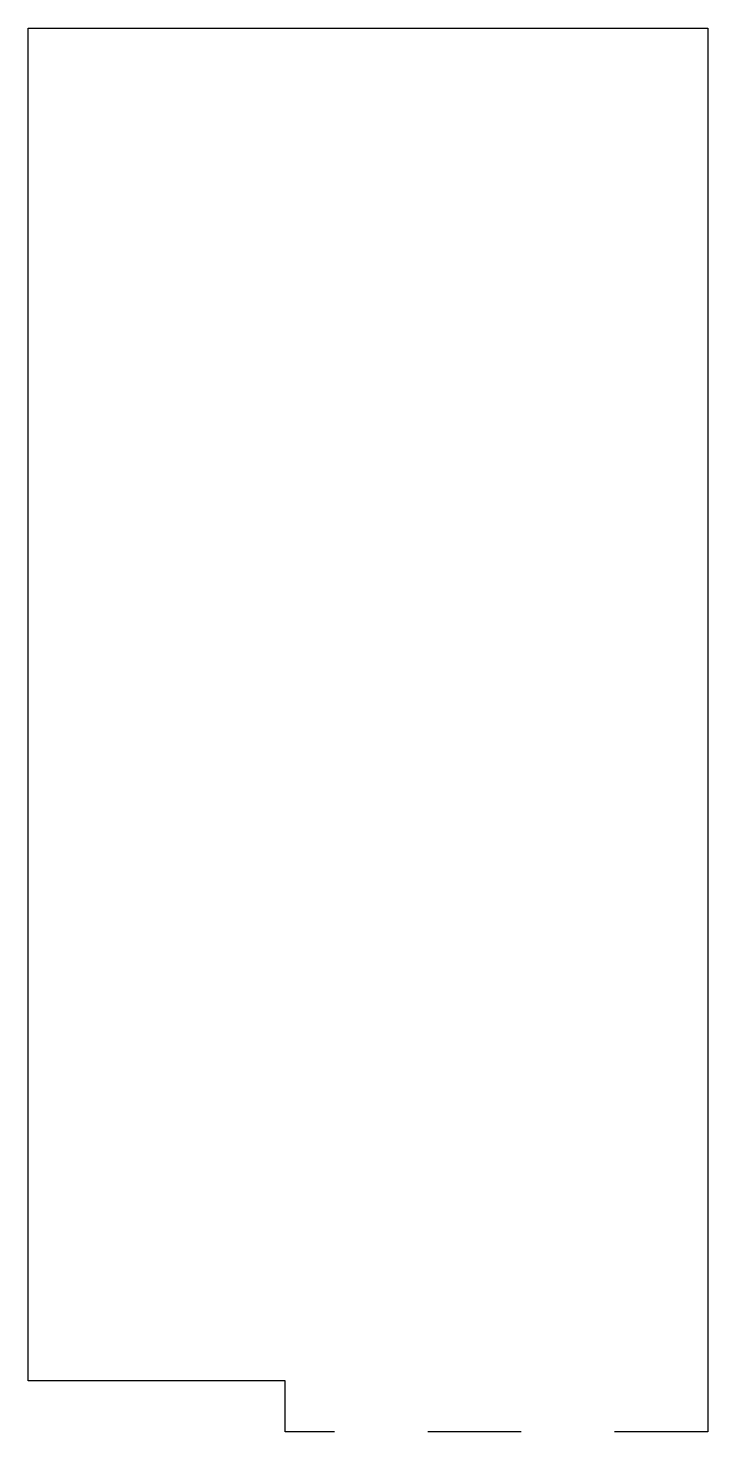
# Model space of a CAD drawing. Header units: metres. Extents: x -0.91 to 0.91, y -1.88 to 1.88.
import ezdxf

# ---------------------------------------------------------------- set-up
doc = ezdxf.new("R2010")
doc.units = ezdxf.units.M
doc.linetypes.add('Dashed', pattern=[0.5, 0.25, -0.25])
doc.layers.add('LEICA_MEASURED_LINE', color=7, linetype='Continuous', true_color=0xffffff)
doc.layers.add('LEICA_SKETCHED_LINE', color=7, linetype='Dashed', true_color=0xffffff)

msp = doc.modelspace()

# ---------------------------------------------------------------- linework, layer by layer
at = {"layer": 'LEICA_MEASURED_LINE'}
for p, q in [((-0.9102, -1.7425), (-0.9102, 1.8792)), ((-0.9102, 1.8792), (0.9102, 1.8792)), ((-0.9102, 1.8792), (-0.9102, 1.8792, 2.501)), ((-0.9102, -1.7425, 2.501), (-0.9102, 1.8792, 2.501)), ((-0.9102, 1.8792, 2.501), (0.9102, 1.8792, 2.501)), ((0.9102, 1.8792), (0.9102, -1.8792)), ((0.9102, 1.8792), (0.9102, 1.8792, 2.501)), ((0.9102, 1.8792, 2.501), (0.9102, -1.8792, 2.501)), ((-0.2217, -1.7425), (-0.9102, -1.7425)), ((-0.9102, -1.7425), (-0.9102, -1.7425, 2.501)), ((-0.2217, -1.7425, 2.501), (-0.9102, -1.7425, 2.501)), ((-0.2217, -1.7425), (-0.2217, -1.7425, 2.501)), ((-0.2217, -1.8792), (-0.2217, -1.8792, 2.501)), ((0.9102, -1.8792), (0.9102, -1.8792, 2.501))]:
    msp.add_line(p, q, dxfattribs=at)
at = {"layer": 'LEICA_SKETCHED_LINE'}
for p, q in [((-0.2217, -1.8792), (-0.2217, -1.7425)), ((-0.2217, -1.8792, 2.501), (-0.2217, -1.7425, 2.501)), ((0.9102, -1.8792), (-0.2217, -1.8792)), ((0.9102, -1.8792, 2.501), (-0.2217, -1.8792, 2.501))]:
    msp.add_line(p, q, dxfattribs=at)

doc.saveas('drawing.dxf')
